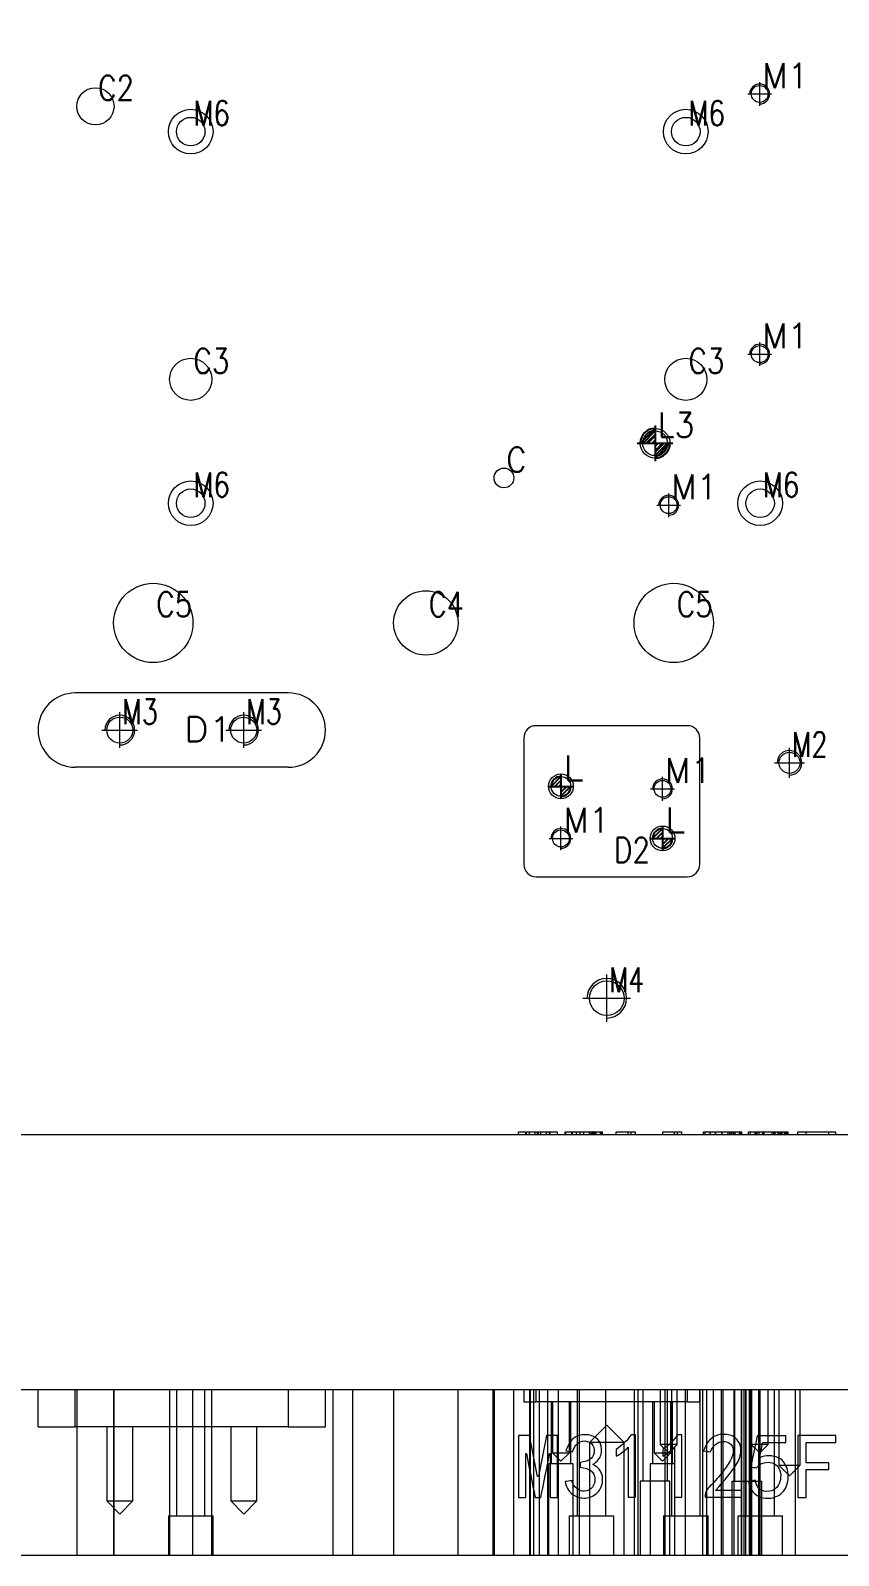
# Model space of a CAD drawing. Header units: millimetres. Extents: x 10479 to 12900, y 31305 to 32703.
# Drawn here: x 11265 to 11591, y 31336 to 31952 of the extents above; entities that cross this region are included whole.
import ezdxf

# ---------------------------------------------------------------- set-up
doc = ezdxf.new("R2010")
doc.units = ezdxf.units.MM
doc.linetypes.add('CENTER', pattern=[0])
doc.linetypes.add('DASHED', pattern=[0])
for name, color, linetype in [('dim', 4, 'Continuous'), ('LP', 7, 'Continuous'), ('LP_O', 40, 'Continuous')]:
    doc.layers.add(name, color=color, linetype=linetype)
doc.styles.add('_PUG_ERP', font='txt')
doc.styles.add('chinesef_fs', font='txt.shx', dxfattribs={"bigfont": 'gbcbig.shx'})
doc.dimstyles.new('_PUG_ERP', dxfattribs={"dimtxt": 8, "dimasz": 1.5, "dimexe": 0.5, "dimexo": 0.5, "dimgap": 0.5, "dimtad": 1, "dimtxsty": '_PUG_ERP', "dimblk": 'CLOSEDBLANK', "dimcen": 0, "dimclrd": 4, "dimclre": 4, "dimclrt": 3, "dimazin": 3, "dimtfac": 1, "dimtmove": 0, "dimatfit": 3, "dimldrblk": 'CLOSEDBLANK', "dimlwd": 9, "dimlwe": 9})

# ---------------------------------------------------------------- blocks, each defined once
blk = doc.blocks.new('*D735')
at = {"layer": 'Defpoints', "color": 0}
for p in [(11926.17, 32556), (11941.17, 32556), (10526.17, 31506)]:
    blk.add_point(p, dxfattribs=at)
at = {"layer": 'dim', "color": 4, "lineweight": 9}
blk.add_line((11926.67, 32556), (11968.72, 32556), dxfattribs=at)
at = {"layer": 'dim', "color": 3, "lineweight": 13, "insert": (11955.19, 32560.5), "char_height": 8, "attachment_point": 5, "style": '_PUG_ERP'}
blk.add_mtext('1050', dxfattribs=at)
blk = doc.blocks.new('_ClosedBlank')
blk = doc.blocks.new('*D738')
at = {"layer": 'Defpoints', "color": 0}
for p in [(11926.17, 32571), (11926.17, 32556), (10526.17, 31506)]:
    blk.add_point(p, dxfattribs=at)
at = {"layer": 'dim', "color": 4, "lineweight": 9}
blk.add_line((11926.17, 32556.5), (11926.17, 32598.55), dxfattribs=at)
at = {"layer": 'dim', "color": 3, "lineweight": 13, "insert": (11921.67, 32585.02), "char_height": 8, "attachment_point": 5, "rotation": 90, "style": '_PUG_ERP'}
blk.add_mtext('1400', dxfattribs=at)
blk = doc.blocks.new('*D739')
at = {"layer": 'Defpoints', "color": 0}
for p in [(11926.17, 31403.05), (11972.12, 31403.05), (10526.17, 31336.05)]:
    blk.add_point(p, dxfattribs=at)
at = {"layer": 'dim', "color": 4, "lineweight": 9}
blk.add_line((11926.67, 31403.05), (11985.19, 31403.05), dxfattribs=at)
at = {"layer": 'dim', "color": 3, "lineweight": 13, "insert": (11978.91, 31407.55), "char_height": 8, "attachment_point": 5, "style": '_PUG_ERP'}
blk.add_mtext('67', dxfattribs=at)
blk = doc.blocks.new('*D742')
at = {"layer": 'Defpoints', "color": 0}
for p in [(11926.17, 31408.05), (11926.17, 31403.05), (10526.17, 31336.05)]:
    blk.add_point(p, dxfattribs=at)
at = {"layer": 'dim', "color": 4, "lineweight": 9}
blk.add_line((11926.17, 31403.55), (11926.17, 31435.59), dxfattribs=at)
at = {"layer": 'dim', "color": 3, "lineweight": 13, "insert": (11921.67, 31422.07), "char_height": 8, "attachment_point": 5, "rotation": 90, "style": '_PUG_ERP'}
blk.add_mtext('1400', dxfattribs=at)
blk = doc.blocks.new('pg_hx_L0')
at = {"color": 230}
for p, q in [((0, 0.6), (0, -0.6)), ((-0.6, 0), (0.6, 0)), ((-0.5, -0.003), (0, 0.497)), ((-0.3, 0), (0, 0.3)), ((-0.1, 0), (0, 0.1)), ((0.5, 0.003), (0, -0.497)), ((0.1, 0), (0, -0.1)), ((0.3, 0), (0, -0.3))]:
    blk.add_line(p, q, dxfattribs=at)
for start, end in [(90, 180), (270, 0)]:
    blk.add_arc((0, 0), 0.5, start, end, dxfattribs=at)
blk = doc.blocks.new('pg_hx_LLL0')
blk.add_blockref('pg_hx_L0', (0, 0))
blk = doc.blocks.new('*D744')
at = {"layer": 'Defpoints', "color": 0}
for p in [(11746.17, 31566), (10526.17, 31506), (11746.17, 31488.44)]:
    blk.add_point(p, dxfattribs=at)
at = {"layer": 'dim', "color": 4, "lineweight": 9}
blk.add_line((11746.17, 31565.5), (11746.17, 31460.89), dxfattribs=at)
at = {"layer": 'dim', "color": 3, "lineweight": 13, "insert": (11741.67, 31474.42), "char_height": 8, "attachment_point": 5, "rotation": 90, "style": '_PUG_ERP'}
blk.add_mtext('1220', dxfattribs=at)

msp = doc.modelspace()

# ---------------------------------------------------------------- linework, layer by layer
at = {"layer": 'LP', "color": 2, "linetype": 'Continuous', "lineweight": 18}
for p, q in [((11369.169, 31684.216), (11283.169, 31684.216)), ((11369.169, 31654.216), (11283.169, 31654.216))]:
    msp.add_line(p, q, dxfattribs=at)
at = {"layer": 'LP', "color": 31, "linetype": 'Continuous', "lineweight": 18}
for p, q in [((11530.17, 31671), (11469.17, 31671)), ((11464.17, 31666), (11464.17, 31615.05)), ((11535.17, 31615.05), (11535.17, 31666)), ((11469.17, 31610.05), (11530.17, 31610.05))]:
    msp.add_line(p, q, dxfattribs=at)
at = {"layer": 'LP', "color": 135, "linetype": 'Continuous', "lineweight": 18}
for p, q in [((10526.169, 31506), (11926.169, 31506)), ((10526.169, 31403.047), (11926.169, 31403.047)), ((11926.169, 31336.047), (10526.169, 31336.047))]:
    msp.add_line(p, q, dxfattribs=at)
at = {"layer": 'LP', "color": 31, "linetype": 'DASHED', "lineweight": 13, "ltscale": 1.505081}
for p, q in [((11462.021, 31506), (11462.021, 31507)), ((11464.948, 31506), (11464.948, 31507)), ((11465.236, 31506), (11465.236, 31507)), ((11466.552, 31506), (11466.552, 31507)), ((11468.745, 31506), (11468.745, 31507)), ((11469.774, 31506), (11469.774, 31507)), ((11470.062, 31506), (11470.062, 31507)), ((11471.09, 31506), (11471.09, 31507)), ((11473.283, 31506), (11473.283, 31507)), ((11474.6, 31506), (11474.6, 31507)), ((11474.888, 31506), (11474.888, 31507)), ((11477.815, 31506), (11477.815, 31507)), ((11480.886, 31506), (11480.886, 31507)), ((11481.18, 31506), (11481.18, 31507)), ((11483.518, 31506), (11483.518, 31507)), ((11483.593, 31506), (11483.593, 31507)), ((11483.813, 31506), (11483.813, 31507)), ((11485.424, 31506), (11485.424, 31507)), ((11486.884, 31506), (11486.884, 31507)), ((11488.344, 31506), (11488.344, 31507)), ((11490.688, 31506), (11490.688, 31507)), ((11491.346, 31506), (11491.346, 31507)), ((11491.845, 31507), (11491.854, 31507)), ((11491.854, 31506), (11491.854, 31507)), ((11492.004, 31506), (11492.004, 31507)), ((11492.601, 31506), (11492.601, 31507)), ((11492.882, 31506), (11492.882, 31507)), ((11492.898, 31506), (11492.898, 31507)), ((11493.32, 31506), (11493.32, 31507)), ((11495.144, 31506), (11495.144, 31507)), ((11495.609, 31506), (11495.609, 31507)), ((11495.877, 31506), (11495.877, 31507)), ((11495.967, 31506), (11495.967, 31507)), ((11501.512, 31506), (11501.512, 31507)), ((11506.338, 31506), (11506.338, 31507)), ((11507.503, 31506), (11507.503, 31507)), ((11509.258, 31506), (11509.258, 31507)), ((11520.233, 31506), (11520.233, 31507)), ((11525.059, 31506), (11525.059, 31507)), ((11526.224, 31506), (11526.224, 31507)), ((11527.979, 31506), (11527.979, 31507)), ((11536.76, 31506), (11536.76, 31507)), ((11537.343, 31506), (11537.343, 31507)), ((11539.537, 31506), (11539.537, 31507)), ((11541.586, 31506), (11541.586, 31507)), ((11541.655, 31506), (11541.655, 31507)), ((11544.068, 31506), (11544.068, 31507)), ((11544.218, 31506), (11544.218, 31507)), ((11546.7, 31506), (11546.7, 31507)), ((11547.289, 31506), (11547.289, 31507)), ((11548.016, 31506), (11548.016, 31507)), ((11548.674, 31506), (11548.674, 31507)), ((11548.72, 31506), (11548.72, 31507)), ((11549.113, 31506), (11549.113, 31507)), ((11549.483, 31506), (11549.483, 31507)), ((11551.163, 31506), (11551.163, 31507)), ((11551.745, 31506), (11551.745, 31507)), ((11551.794, 31506), (11551.794, 31507)), ((11552.115, 31506), (11552.115, 31507)), ((11554.892, 31506), (11554.892, 31507)), ((11555.625, 31506), (11555.625, 31507)), ((11557.524, 31506), (11557.524, 31507)), ((11557.599, 31506), (11557.599, 31507)), ((11558.119, 31507), (11558.113, 31507)), ((11558.113, 31506), (11558.113, 31507)), ((11558.401, 31506), (11558.401, 31507)), ((11559.135, 31506), (11559.135, 31507)), ((11560.595, 31506), (11560.595, 31507)), ((11561.034, 31506), (11561.034, 31507)), ((11561.109, 31506), (11561.109, 31507)), ((11564.399, 31506), (11564.399, 31507)), ((11565.058, 31506), (11565.058, 31507)), ((11565.64, 31506), (11565.64, 31507)), ((11566.812, 31506), (11566.812, 31507)), ((11566.888, 31506), (11566.888, 31507)), ((11567.251, 31506), (11567.251, 31507)), ((11567.841, 31506), (11567.841, 31507)), ((11568.492, 31506), (11568.492, 31507)), ((11569.445, 31506), (11569.445, 31507)), ((11569.959, 31506), (11569.959, 31507)), ((11570.247, 31506), (11570.247, 31507)), ((11570.617, 31506), (11570.617, 31507)), ((11570.917, 31506), (11570.917, 31507)), ((11574.785, 31506), (11574.785, 31507)), ((11578.15, 31506), (11578.15, 31507)), ((11587.213, 31506), (11587.213, 31507)), ((11590.14, 31506), (11590.14, 31507)), ((11283.839, 31403.047), (11283.839, 31336.047)), ((11298.669, 31403.047), (11298.669, 31336.047)), ((11298.839, 31336.047), (11298.839, 31403.047)), ((11321.285, 31403.047), (11321.285, 31336.047)), ((11324.032, 31403.047), (11324.032, 31352.047)), ((11330.669, 31336.047), (11330.669, 31403.047)), ((11335.539, 31352.047), (11335.539, 31403.047)), ((11338.285, 31336.047), (11338.285, 31403.047)), ((11387.167, 31403.047), (11387.167, 31336.047)), ((11395.167, 31336.047), (11395.167, 31403.047)), ((11411.669, 31403.047), (11411.669, 31336.047)), ((11437.669, 31336.047), (11437.669, 31403.047)), ((11451.668, 31403.047), (11451.668, 31336.047)), ((11452.167, 31403.047), (11452.167, 31336.047)), ((11460.167, 31336.047), (11460.167, 31403.047)), ((11464.17, 31403.047), (11464.17, 31398.047)), ((11464.17, 31403.047), (11464.17, 31398.047)), ((11466.668, 31336.047), (11466.668, 31403.047)), ((11466.723, 31403.047), (11466.723, 31336.047)), ((11485.777, 31403.047), (11485.777, 31352.047)), ((11497.284, 31352.047), (11497.284, 31403.047)), ((11508.669, 31403.047), (11508.669, 31336.047)), ((11521.054, 31403.047), (11521.054, 31336.047)), ((11523.801, 31403.047), (11523.801, 31352.047)), ((11535.17, 31398.047), (11535.17, 31403.047)), ((11535.17, 31398.047), (11535.17, 31403.047)), ((11535.308, 31352.047), (11535.308, 31403.047)), ((11538.054, 31336.047), (11538.054, 31403.047)), ((11540.669, 31336.047), (11540.669, 31403.047)), ((11549.169, 31403.047), (11549.169, 31366.047)), ((11553.801, 31403.047), (11553.801, 31352.047)), ((11555.149, 31403.047), (11555.149, 31336.047)), ((11555.463, 31403.047), (11555.463, 31336.047)), ((11555.777, 31403.047), (11555.777, 31336.047)), ((11558.869, 31403.047), (11558.869, 31336.047)), ((11559.169, 31366.047), (11559.169, 31403.047)), ((11559.199, 31403.047), (11559.199, 31336.047)), ((11559.391, 31403.047), (11559.391, 31336.047)), ((11559.392, 31336.047), (11559.392, 31403.047)), ((11565.308, 31352.047), (11565.308, 31403.047)), ((11573.869, 31336.047), (11573.869, 31403.047)), ((11474.17, 31373.047), (11474.17, 31336.047)), ((11474.17, 31373.047), (11474.17, 31336.047)), ((11474.17, 31373.047), (11474.17, 31373.047)), ((11484.17, 31373.047), (11474.17, 31373.047)), ((11484.17, 31336.047), (11484.17, 31373.047)), ((11484.17, 31336.047), (11484.17, 31373.047)), ((11515.17, 31373.047), (11515.17, 31336.047)), ((11515.17, 31373.047), (11515.17, 31336.047)), ((11515.17, 31373.047), (11515.17, 31373.047)), ((11525.17, 31373.047), (11515.17, 31373.047)), ((11525.17, 31336.047), (11525.17, 31373.047)), ((11525.17, 31336.047), (11525.17, 31373.047)), ((11548.169, 31366.047), (11548.169, 31336.047)), ((11548.169, 31366.047), (11560.169, 31366.047)), ((11560.169, 31336.047), (11560.169, 31366.047)), ((11320.785, 31352.047), (11320.785, 31336.047)), ((11320.785, 31352.047), (11338.785, 31352.047)), ((11338.785, 31336.047), (11338.785, 31352.047)), ((11482.531, 31352.047), (11482.531, 31336.047)), ((11482.531, 31352.047), (11500.531, 31352.047)), ((11500.531, 31336.047), (11500.531, 31352.047)), ((11520.554, 31352.047), (11520.554, 31336.047)), ((11520.554, 31352.047), (11538.554, 31352.047)), ((11538.554, 31336.047), (11538.554, 31352.047)), ((11550.554, 31352.047), (11550.554, 31336.047)), ((11550.554, 31352.047), (11568.554, 31352.047)), ((11568.554, 31336.047), (11568.554, 31352.047))]:
    msp.add_line(p, q, dxfattribs=at)
at = {"layer": 'LP', "color": 155, "linetype": 'DASHED', "lineweight": 13, "ltscale": 1.505081}
for p, q in [((11539.393, 31506), (11539.393, 31507)), ((11283.169, 31388.047), (11283.169, 31403.047)), ((11369.169, 31403.047), (11369.169, 31388.047)), ((11469.17, 31398.047), (11469.17, 31403.047)), ((11469.17, 31398.047), (11469.17, 31403.047)), ((11470.443, 31403.047), (11470.443, 31336.047)), ((11473.756, 31403.047), (11473.756, 31336.047)), ((11486.468, 31403.047), (11486.468, 31336.047)), ((11510.167, 31403.047), (11510.167, 31336.047)), ((11510.168, 31403.047), (11510.168, 31336.047)), ((11529.278, 31403.047), (11529.278, 31336.047)), ((11530.17, 31403.047), (11530.17, 31398.047)), ((11530.17, 31403.047), (11530.17, 31398.047)), ((11536.355, 31403.047), (11536.355, 31336.047)), ((11544.504, 31403.047), (11544.504, 31336.047)), ((11548.919, 31403.047), (11548.919, 31336.047)), ((11551.946, 31403.047), (11551.946, 31336.047)), ((11551.988, 31403.047), (11551.988, 31336.047)), ((11552.906, 31403.047), (11552.906, 31336.047)), ((11552.95, 31403.047), (11552.95, 31336.047)), ((11555.899, 31403.047), (11555.899, 31336.047)), ((11556.091, 31403.047), (11556.091, 31336.047))]:
    msp.add_line(p, q, dxfattribs=at)
at = {"layer": 'LP', "color": 2, "linetype": 'DASHED', "lineweight": 13, "ltscale": 1.505081}
for p, q in [((11268.169, 31388.047), (11268.169, 31403.047)), ((11384.169, 31388.047), (11384.169, 31403.047)), ((11464.17, 31398.047), (11464.17, 31398.047)), ((11464.17, 31398.047), (11469.17, 31398.047)), ((11530.17, 31398.047), (11469.17, 31398.047)), ((11530.17, 31398.047), (11535.17, 31398.047)), ((11268.169, 31388.047), (11283.169, 31388.047)), ((11369.169, 31388.047), (11283.169, 31388.047)), ((11369.169, 31388.047), (11384.169, 31388.047))]:
    msp.add_line(p, q, dxfattribs=at)
at = {"layer": 'LP', "color": 5, "linetype": 'DASHED', "lineweight": 13, "ltscale": 1.505081}
for p, q in [((11519.242, 31403.047), (11519.242, 31380.867)), ((11526.048, 31380.867), (11526.048, 31403.047)), ((11555.966, 31403.047), (11555.966, 31380.867)), ((11562.772, 31380.867), (11562.772, 31403.047)), ((11567.136, 31403.047), (11567.136, 31372.467)), ((11575.642, 31372.467), (11575.642, 31403.047)), ((11475.767, 31398.047), (11475.767, 31377.467)), ((11475.767, 31398.047), (11475.767, 31377.467)), ((11482.573, 31377.467), (11482.573, 31398.047)), ((11482.573, 31377.467), (11482.573, 31398.047)), ((11516.767, 31398.047), (11516.767, 31377.467)), ((11516.767, 31398.047), (11516.767, 31377.467)), ((11523.573, 31377.467), (11523.573, 31398.047)), ((11523.573, 31377.467), (11523.573, 31398.047)), ((11295.916, 31388.047), (11295.916, 31358.047)), ((11306.422, 31358.047), (11306.422, 31388.047)), ((11345.916, 31388.047), (11345.916, 31358.047)), ((11356.422, 31358.047), (11356.422, 31388.047)), ((11497.669, 31388.63), (11490.666, 31381.627)), ((11504.672, 31381.627), (11497.669, 31388.63)), ((11490.666, 31381.627), (11490.666, 31336.047)), ((11504.672, 31381.627), (11490.666, 31381.627)), ((11504.672, 31336.047), (11504.672, 31381.627)), ((11475.767, 31377.467), (11479.17, 31374.064)), ((11475.767, 31377.467), (11479.17, 31374.064)), ((11475.767, 31377.467), (11475.767, 31377.467)), ((11475.767, 31377.467), (11482.573, 31377.467)), ((11479.17, 31374.064), (11482.573, 31377.467)), ((11479.17, 31374.064), (11482.573, 31377.467)), ((11516.767, 31377.467), (11520.17, 31374.064)), ((11516.767, 31377.467), (11520.17, 31374.064)), ((11516.767, 31377.467), (11516.767, 31377.467)), ((11516.767, 31377.467), (11523.573, 31377.467)), ((11519.242, 31380.867), (11522.645, 31377.464)), ((11526.048, 31380.867), (11519.242, 31380.867)), ((11520.17, 31374.064), (11523.573, 31377.467)), ((11520.17, 31374.064), (11523.573, 31377.467)), ((11522.645, 31377.464), (11526.048, 31380.867)), ((11555.966, 31380.867), (11559.369, 31377.464)), ((11562.772, 31380.867), (11555.966, 31380.867)), ((11559.369, 31377.464), (11562.772, 31380.867)), ((11567.136, 31372.467), (11571.389, 31368.214)), ((11567.136, 31372.467), (11575.642, 31372.467)), ((11571.389, 31368.214), (11575.642, 31372.467)), ((11295.916, 31358.047), (11301.169, 31352.794)), ((11295.916, 31358.047), (11306.422, 31358.047)), ((11301.169, 31352.794), (11306.422, 31358.047)), ((11345.916, 31358.047), (11351.169, 31352.794)), ((11345.916, 31358.047), (11356.422, 31358.047)), ((11351.169, 31352.794), (11356.422, 31358.047))]:
    msp.add_line(p, q, dxfattribs=at)
at = {"layer": 'LP', "color": 135, "linetype": 'DASHED', "lineweight": 13, "ltscale": 1.505081}
for p, q in [((11511.169, 31366.047), (11511.169, 31336.047)), ((11523.169, 31366.047), (11511.169, 31366.047)), ((11523.169, 31336.047), (11523.169, 31366.047))]:
    msp.add_line(p, q, dxfattribs=at)
at = {"layer": 'LP', "color": 42, "linetype": 'Continuous', "lineweight": 18}
for centre, radius in [((11559.369, 31925.995), 3.403), ((11291.339, 31921), 7.5), ((11329.785, 31910.8), 5.753), ((11529.554, 31910.8), 5.753), ((11329.785, 31810.8), 8.5), ((11529.554, 31810.8), 8.5), ((11559.369, 31820.995), 3.403), ((11456.167, 31771), 4), ((11329.785, 31760.8), 5.753), ((11522.645, 31759.989), 3.403), ((11559.554, 31760.8), 5.753), ((11314.669, 31712.485), 16), ((11524.669, 31712.485), 16), ((11424.669, 31712.485), 13), ((11301.169, 31669.216), 5.253), ((11351.169, 31669.216), 5.253), ((11571.389, 31656), 4.253), ((11520.17, 31645.5), 3.403), ((11479.17, 31625.5), 3.403)]:
    msp.add_circle(centre, radius, dxfattribs=at)
at = {"layer": 'LP', "color": 30, "linetype": 'DASHED', "lineweight": 13, "ltscale": 1.505081}
for centre, radius in [((11329.785, 31910.8), 9), ((11529.554, 31910.8), 9), ((11329.785, 31760.8), 9), ((11559.554, 31760.8), 9), ((11479.17, 31646.5), 5), ((11520.17, 31625.5), 5), ((11497.669, 31561), 7.003)]:
    msp.add_circle(centre, radius, dxfattribs=at)
at = {"layer": 'LP', "color": 42, "linetype": 'Continuous', "lineweight": 13}
for centre, radius in [((11559.369, 31925.995), 4), ((11559.369, 31820.995), 4), ((11522.645, 31759.989), 4), ((11301.169, 31669.216), 6), ((11351.169, 31669.216), 6), ((11571.389, 31656), 5), ((11520.17, 31645.5), 4), ((11479.17, 31625.5), 4)]:
    msp.add_arc(centre, radius, 270, 180, dxfattribs=at)
at = {"layer": 'LP', "color": 2, "linetype": 'Continuous', "lineweight": 18}
for centre, start, end in [((11283.169, 31669.216), 90, 180), ((11369.169, 31669.216), 0, 90), ((11283.169, 31669.216), 180, 270), ((11369.169, 31669.216), 270, 0)]:
    msp.add_arc(centre, 15, start, end, dxfattribs=at)
at = {"layer": 'LP', "color": 31, "linetype": 'Continuous', "lineweight": 18}
for centre, start, end in [((11469.17, 31666), 90, 180), ((11530.17, 31666), 0, 90), ((11469.17, 31615.05), 180, 270), ((11530.17, 31615.05), 270, 0)]:
    msp.add_arc(centre, 5, start, end, dxfattribs=at)
at = {"layer": 'LP', "color": 30, "linetype": 'DASHED', "lineweight": 13, "ltscale": 1.505081}
msp.add_arc((11497.669, 31561), 8, 270, 180, dxfattribs=at)
at = {"layer": 'LP', "color": 31, "linetype": 'DASHED', "lineweight": 13, "ltscale": 1.505081}
for points in [[(11462.021, 31507), (11463.531, 31507), (11465.042, 31507), (11466.552, 31507)], [(11466.552, 31507), (11467.626, 31507), (11468.7, 31507), (11469.774, 31507)], [(11469.774, 31507), (11469.87, 31507), (11469.966, 31507), (11470.062, 31507)], [(11470.062, 31507), (11471.136, 31507), (11472.21, 31507), (11473.283, 31507)], [(11473.283, 31507), (11474.794, 31507), (11476.304, 31507), (11477.815, 31507)], [(11480.886, 31507), (11480.984, 31507), (11481.082, 31507), (11481.18, 31507)], [(11481.18, 31507), (11481.763, 31507), (11482.572, 31507), (11483.593, 31507)], [(11483.231, 31507), (11483.266, 31507), (11483.302, 31507), (11483.337, 31507)], [(11485.424, 31507), (11485.428, 31507), (11485.433, 31507), (11485.437, 31507)], [(11489.67, 31507), (11489.678, 31507), (11489.685, 31507), (11489.693, 31507)], [(11492.197, 31507), (11492.155, 31507), (11492.112, 31507), (11492.069, 31507)], [(11492.522, 31507), (11492.504, 31507), (11492.485, 31507), (11492.466, 31507)], [(11495.61, 31507), (11495.849, 31507), (11495.967, 31507), (11495.967, 31507)], [(11501.512, 31507), (11503.946, 31507), (11505.947, 31507), (11507.503, 31507)], [(11507.503, 31507), (11508.088, 31507), (11508.673, 31507), (11509.258, 31507)], [(11520.233, 31507), (11522.667, 31507), (11524.668, 31507), (11526.224, 31507)], [(11526.224, 31507), (11526.809, 31507), (11527.394, 31507), (11527.979, 31507)], [(11541.485, 31507), (11541.503, 31507), (11541.52, 31507), (11541.537, 31507)], [(11543.112, 31507), (11543.105, 31507), (11543.098, 31507), (11543.091, 31507)], [(11544.068, 31507), (11545.048, 31507), (11545.925, 31507), (11546.7, 31507)], [(11544.56, 31507), (11544.522, 31507), (11544.485, 31507), (11544.448, 31507)], [(11546.7, 31507), (11547.481, 31507), (11548.283, 31507), (11549.113, 31507)], [(11549.113, 31507), (11549.942, 31507), (11550.628, 31507), (11551.163, 31507)], [(11551.163, 31507), (11551.581, 31507), (11551.794, 31507), (11551.794, 31507)], [(11551.794, 31507), (11551.901, 31507), (11552.008, 31507), (11552.115, 31507)], [(11554.892, 31507), (11555.136, 31507), (11555.381, 31507), (11555.625, 31507)], [(11555.625, 31507), (11555.817, 31507), (11556.749, 31507), (11558.401, 31507)], [(11558.349, 31507), (11558.331, 31507), (11558.314, 31507), (11558.296, 31507)], [(11558.401, 31507), (11562.254, 31507), (11566.106, 31507), (11569.959, 31507)], [(11569.959, 31507), (11570.238, 31507), (11570.458, 31507), (11570.617, 31507)], [(11570.329, 31507), (11570.312, 31507), (11570.293, 31507), (11570.275, 31507)], [(11570.617, 31507), (11570.817, 31507), (11570.917, 31507), (11570.917, 31507)], [(11574.785, 31507), (11579.903, 31507), (11585.021, 31507), (11590.14, 31507)]]:
    msp.add_open_spline(points, degree=3, dxfattribs=at)
for points, knots in [([(11483.593, 31507), (11484.615, 31507), (11486.006, 31507), (11489.516, 31507), (11491.051, 31507), (11493.684, 31507), (11494.609, 31507), (11495.454, 31507), (11495.609, 31507), (11495.609, 31507)], [0, 0, 0, 0, 0.2793681, 0.2793681, 0.5587362, 0.5587362, 0.8381043, 0.8381043, 1, 1, 1, 1]), ([(11536.76, 31507), (11537.535, 31507), (11538.536, 31507), (11540.976, 31507), (11542.416, 31507), (11544.068, 31507)], [0, 0, 0, 0, 0.5, 0.5, 1, 1, 1, 1])]:
    msp.add_open_spline(points, degree=3, knots=knots, dxfattribs=at)
at = {"layer": 'LP', "color": 31, "linetype": 'Continuous', "lineweight": 18}
for points in [[(11462.021, 31384.442), (11462.021, 31376.109), (11462.021, 31367.775), (11462.021, 31359.442)], [(11466.552, 31384.442), (11465.042, 31384.442), (11463.531, 31384.442), (11462.021, 31384.442)], [(11469.774, 31367.922), (11468.7, 31373.429), (11467.626, 31378.935), (11466.552, 31384.442)], [(11473.283, 31384.442), (11472.21, 31378.935), (11471.136, 31373.429), (11470.062, 31367.922)], [(11477.815, 31384.442), (11476.304, 31384.442), (11474.794, 31384.442), (11473.283, 31384.442)], [(11477.815, 31359.442), (11477.815, 31367.775), (11477.815, 31376.109), (11477.815, 31384.442)], [(11483.593, 31382.687), (11482.572, 31381.522), (11481.763, 31380.055), (11481.18, 31378.3)], [(11507.503, 31384.737), (11505.947, 31382.495), (11503.946, 31380.542), (11501.512, 31378.89)], [(11509.258, 31384.737), (11508.673, 31384.737), (11508.088, 31384.737), (11507.503, 31384.737)], [(11509.258, 31359.586), (11509.258, 31367.97), (11509.258, 31376.353), (11509.258, 31384.737)], [(11526.224, 31384.737), (11524.668, 31382.495), (11522.667, 31380.542), (11520.233, 31378.89)], [(11527.979, 31384.737), (11527.394, 31384.737), (11526.809, 31384.737), (11526.224, 31384.737)], [(11527.979, 31359.586), (11527.979, 31367.97), (11527.979, 31376.353), (11527.979, 31384.737)], [(11546.7, 31384.812), (11545.925, 31384.956), (11545.048, 31384.984), (11544.068, 31384.881)], [(11549.113, 31383.784), (11548.283, 31384.326), (11547.481, 31384.661), (11546.7, 31384.812)], [(11551.163, 31381.371), (11550.628, 31382.447), (11549.942, 31383.249), (11549.113, 31383.784)], [(11558.401, 31384.298), (11556.749, 31376.497), (11555.817, 31372.309), (11555.625, 31371.719)], [(11569.959, 31384.298), (11566.106, 31384.298), (11562.254, 31384.298), (11558.401, 31384.298)], [(11559.135, 31375.38), (11559.622, 31376.936), (11560.108, 31379.034), (11560.595, 31381.666)], [(11560.595, 31381.666), (11563.716, 31381.666), (11566.838, 31381.666), (11569.959, 31381.666)], [(11569.959, 31381.666), (11569.959, 31382.543), (11569.959, 31383.421), (11569.959, 31384.298)], [(11574.785, 31384.442), (11574.785, 31376.109), (11574.785, 31367.775), (11574.785, 31359.442)], [(11590.14, 31384.442), (11585.021, 31384.442), (11579.903, 31384.442), (11574.785, 31384.442)], [(11578.15, 31381.666), (11582.147, 31381.666), (11586.143, 31381.666), (11590.14, 31381.666)], [(11578.15, 31373.474), (11578.15, 31376.205), (11578.15, 31378.935), (11578.15, 31381.666)], [(11590.14, 31381.666), (11590.14, 31382.591), (11590.14, 31383.517), (11590.14, 31384.442)], [(11464.948, 31377.279), (11465.044, 31377.279), (11465.14, 31377.279), (11465.236, 31377.279)], [(11464.948, 31359.442), (11464.948, 31365.388), (11464.948, 31371.333), (11464.948, 31377.279)], [(11465.236, 31377.279), (11466.406, 31371.333), (11467.576, 31365.388), (11468.745, 31359.442)], [(11471.09, 31359.442), (11472.26, 31365.388), (11473.43, 31371.333), (11474.6, 31377.279)], [(11474.6, 31377.279), (11474.696, 31377.279), (11474.792, 31377.279), (11474.888, 31377.279)], [(11474.888, 31377.279), (11474.888, 31371.333), (11474.888, 31365.388), (11474.888, 31359.442)], [(11481.18, 31378.3), (11482.058, 31378.154), (11482.935, 31378.008), (11483.813, 31377.861)], [(11501.512, 31376.107), (11503.459, 31377.279), (11505.07, 31378.499), (11506.338, 31379.767)], [(11501.512, 31378.89), (11501.512, 31377.962), (11501.512, 31377.034), (11501.512, 31376.107)], [(11506.338, 31379.767), (11506.338, 31373.04), (11506.338, 31366.313), (11506.338, 31359.586)], [(11520.233, 31376.107), (11522.18, 31377.279), (11523.791, 31378.499), (11525.059, 31379.767)], [(11520.233, 31378.89), (11520.233, 31377.962), (11520.233, 31377.034), (11520.233, 31376.107)], [(11525.059, 31379.767), (11525.059, 31373.04), (11525.059, 31366.313), (11525.059, 31359.586)], [(11536.76, 31378.3), (11537.686, 31378.154), (11538.611, 31378.008), (11539.537, 31377.861)], [(11539.537, 31377.861), (11540.023, 31379.226), (11540.729, 31380.254), (11541.655, 31380.932)], [(11548.016, 31375.38), (11547.433, 31374.016), (11546.165, 31372.09), (11544.218, 31369.601)], [(11547.289, 31381.303), (11548.064, 31380.665), (11548.53, 31379.863), (11548.674, 31378.89)], [(11548.674, 31378.89), (11548.825, 31377.909), (11548.606, 31376.744), (11548.016, 31375.38)], [(11549.483, 31372.09), (11550.847, 31374.187), (11551.601, 31375.99), (11551.745, 31377.498)], [(11551.745, 31377.498), (11551.896, 31379.006), (11551.697, 31380.302), (11551.163, 31381.371)], [(11569.445, 31373.255), (11568.91, 31374.187), (11568.053, 31374.914), (11566.888, 31375.448)], [(11491.346, 31375.229), (11490.414, 31374.352), (11488.933, 31373.817), (11486.884, 31373.625)], [(11486.884, 31373.625), (11486.884, 31372.99), (11486.884, 31372.355), (11486.884, 31371.719)], [(11486.884, 31371.719), (11488.933, 31371.431), (11490.414, 31370.917), (11491.346, 31370.184)], [(11491.346, 31370.184), (11492.272, 31369.457), (11492.779, 31368.429), (11492.882, 31367.113)], [(11495.144, 31370.115), (11494.417, 31371.281), (11493.368, 31372.158), (11492.004, 31372.748)], [(11495.877, 31365.509), (11496.117, 31367.408), (11495.877, 31368.943), (11495.144, 31370.115)], [(11544.218, 31369.601), (11542.265, 31367.113), (11540.661, 31365.289), (11539.393, 31364.117)], [(11541.586, 31362.218), (11545.48, 31366.702), (11548.112, 31369.992), (11549.483, 31372.09)], [(11555.625, 31371.719), (11556.455, 31371.623), (11557.284, 31371.527), (11558.113, 31371.431)], [(11558.113, 31371.431), (11558.888, 31372.501), (11559.889, 31373.186), (11561.109, 31373.474)], [(11561.109, 31373.474), (11562.329, 31373.769), (11563.426, 31373.769), (11564.399, 31373.474)], [(11564.399, 31373.474), (11565.373, 31373.186), (11566.175, 31372.597), (11566.812, 31371.719)], [(11570.617, 31370.479), (11570.37, 31371.404), (11569.979, 31372.329), (11569.445, 31373.255)], [(11587.213, 31373.474), (11584.192, 31373.474), (11581.171, 31373.474), (11578.15, 31373.474)], [(11578.15, 31370.698), (11581.171, 31370.698), (11584.192, 31370.698), (11587.213, 31370.698)], [(11578.15, 31359.442), (11578.15, 31363.194), (11578.15, 31366.946), (11578.15, 31370.698)], [(11587.213, 31370.698), (11587.213, 31371.623), (11587.213, 31372.549), (11587.213, 31373.474)], [(11470.062, 31367.922), (11469.966, 31367.922), (11469.87, 31367.922), (11469.774, 31367.922)], [(11483.518, 31366.311), (11482.64, 31366.165), (11481.763, 31366.018), (11480.886, 31365.872)], [(11480.886, 31365.872), (11481.276, 31363.726), (11482.154, 31362.095), (11483.518, 31360.978)], [(11485.424, 31363.171), (11484.546, 31363.994), (11483.909, 31365.043), (11483.518, 31366.311)], [(11492.882, 31367.113), (11492.978, 31365.797), (11492.635, 31364.631), (11491.854, 31363.61)], [(11493.32, 31360.902), (11494.781, 31362.074), (11495.631, 31363.603), (11495.877, 31365.509)], [(11539.393, 31364.117), (11538.124, 31362.945), (11537.439, 31361.636), (11537.343, 31360.169)], [(11557.524, 31366.462), (11556.646, 31366.217), (11555.769, 31365.973), (11554.892, 31365.728)], [(11554.892, 31365.728), (11555.378, 31363.391), (11556.283, 31361.732), (11557.599, 31360.758)], [(11561.034, 31362.074), (11559.382, 31362.362), (11558.209, 31363.829), (11557.524, 31366.462)], [(11567.251, 31365.07), (11566.812, 31364.042), (11566.079, 31363.219), (11565.058, 31362.582)], [(11568.492, 31361.416), (11569.273, 31362.143), (11569.856, 31363.068), (11570.247, 31364.193)], [(11462.021, 31359.442), (11462.996, 31359.442), (11463.972, 31359.442), (11464.948, 31359.442)], [(11468.745, 31359.442), (11469.527, 31359.442), (11470.308, 31359.442), (11471.09, 31359.442)], [(11474.888, 31359.442), (11475.863, 31359.442), (11476.839, 31359.442), (11477.815, 31359.442)], [(11483.518, 31360.978), (11484.882, 31359.853), (11486.493, 31359.271), (11488.344, 31359.223)], [(11488.344, 31359.223), (11490.201, 31359.168), (11491.854, 31359.73), (11493.32, 31360.902)], [(11506.338, 31359.586), (11507.311, 31359.586), (11508.285, 31359.586), (11509.258, 31359.586)], [(11525.059, 31359.586), (11526.032, 31359.586), (11527.006, 31359.586), (11527.979, 31359.586)], [(11537.343, 31360.169), (11537.343, 31359.975), (11537.343, 31359.78), (11537.343, 31359.586)], [(11537.343, 31359.586), (11542.267, 31359.586), (11547.191, 31359.586), (11552.115, 31359.586)], [(11552.115, 31362.218), (11548.606, 31362.218), (11545.096, 31362.218), (11541.586, 31362.218)], [(11552.115, 31359.586), (11552.115, 31360.464), (11552.115, 31361.341), (11552.115, 31362.218)], [(11565.058, 31362.582), (11564.036, 31361.951), (11562.693, 31361.78), (11561.034, 31362.074)], [(11565.64, 31359.661), (11566.764, 31360.1), (11567.71, 31360.683), (11568.492, 31361.416)], [(11574.785, 31359.442), (11575.907, 31359.442), (11577.029, 31359.442), (11578.15, 31359.442)]]:
    msp.add_open_spline(points, degree=3, dxfattribs=at)
for points, knots in [([(11492.004, 31372.748), (11493.855, 31373.913), (11494.973, 31375.277), (11495.754, 31378.403), (11495.679, 31379.836), (11494.609, 31382.468), (11493.684, 31383.448), (11491.051, 31384.709), (11489.516, 31384.929), (11486.006, 31384.545), (11484.615, 31383.859), (11483.593, 31382.687)], [0, 0, 0, 0, 0.2, 0.2, 0.4, 0.4, 0.6, 0.6, 0.8, 0.8, 1, 1, 1, 1]), ([(11483.813, 31377.861), (11484.594, 31380.103), (11485.643, 31381.474), (11488.275, 31382.447), (11489.516, 31382.372), (11490.688, 31381.741)], [0, 0, 0, 0, 0.5, 0.5, 1, 1, 1, 1]), ([(11490.688, 31381.741), (11491.854, 31381.104), (11492.491, 31380.082), (11492.683, 31377.251), (11492.272, 31376.107), (11491.346, 31375.229)], [0, 0, 0, 0, 0.4987949, 0.4987949, 1, 1, 1, 1]), ([(11544.068, 31384.881), (11542.416, 31384.785), (11540.976, 31384.223), (11538.536, 31382.18), (11537.535, 31380.542), (11536.76, 31378.3)], [0, 0, 0, 0, 0.5, 0.5, 1, 1, 1, 1]), ([(11541.655, 31380.932), (11542.58, 31381.618), (11543.56, 31382.009), (11545.603, 31382.201), (11546.508, 31381.933), (11547.289, 31381.303)], [0, 0, 0, 0, 0.5, 0.5, 1, 1, 1, 1]), ([(11566.888, 31375.448), (11565.716, 31375.99), (11564.495, 31376.278), (11561.959, 31376.374), (11560.595, 31376.059), (11559.135, 31375.38)], [0, 0, 0, 0, 0.5, 0.5, 1, 1, 1, 1]), ([(11566.812, 31371.719), (11567.443, 31370.842), (11567.786, 31369.773), (11567.882, 31367.236), (11567.69, 31366.091), (11567.251, 31365.07)], [0, 0, 0, 0, 0.5, 0.5, 1, 1, 1, 1]), ([(11570.247, 31364.193), (11570.637, 31365.31), (11570.857, 31366.407), (11570.952, 31368.552), (11570.857, 31369.553), (11570.617, 31370.479)], [0, 0, 0, 0, 0.5015943, 0.5015943, 1, 1, 1, 1]), ([(11491.854, 31363.61), (11491.079, 31362.582), (11490.03, 31362.047), (11487.398, 31361.951), (11486.301, 31362.342), (11485.424, 31363.171)], [0, 0, 0, 0, 0.5, 0.5, 1, 1, 1, 1]), ([(11557.599, 31360.758), (11558.915, 31359.778), (11560.307, 31359.243), (11563.227, 31359.051), (11564.523, 31359.223), (11565.64, 31359.661)], [0, 0, 0, 0, 0.5, 0.5, 1, 1, 1, 1])]:
    msp.add_open_spline(points, degree=3, knots=knots, dxfattribs=at)
at = {"layer": 'LP_O', "linetype": 'CENTER', "lineweight": 13, "ltscale": 1.505081}
for p, q in [((11559.369, 31921.195), (11559.369, 31930.795)), ((11554.569, 31925.995), (11564.169, 31925.995)), ((11559.369, 31816.195), (11559.369, 31825.795)), ((11554.569, 31820.995), (11564.169, 31820.995)), ((11522.645, 31755.189), (11522.645, 31764.789)), ((11517.845, 31759.989), (11527.445, 31759.989)), ((11301.169, 31662.016), (11301.169, 31676.416)), ((11351.169, 31662.016), (11351.169, 31676.416)), ((11293.969, 31669.216), (11308.369, 31669.216)), ((11343.969, 31669.216), (11358.369, 31669.216)), ((11571.389, 31650), (11571.389, 31662)), ((11565.389, 31656), (11577.389, 31656)), ((11520.17, 31640.7), (11520.17, 31650.3)), ((11515.37, 31645.5), (11524.97, 31645.5)), ((11479.17, 31620.7), (11479.17, 31630.3)), ((11474.37, 31625.5), (11483.97, 31625.5)), ((11497.669, 31551.4), (11497.669, 31570.6)), ((11488.069, 31561), (11507.269, 31561))]:
    msp.add_line(p, q, dxfattribs=at)
at = {"layer": 'LP_O', "linetype": 'DASHED', "lineweight": 13, "ltscale": 1.505081}
for p, q in [((11468.13, 31403.047), (11468.13, 31336.047)), ((11478.13, 31336.047), (11478.13, 31403.047)), ((11512.169, 31403.047), (11512.169, 31366.047)), ((11522.169, 31366.047), (11522.169, 31403.047)), ((11543.807, 31403.047), (11543.807, 31336.047)), ((11553.807, 31336.047), (11553.807, 31403.047)), ((11475.17, 31398.047), (11475.17, 31373.047)), ((11475.17, 31398.047), (11475.17, 31373.047)), ((11483.17, 31373.047), (11483.17, 31398.047)), ((11483.17, 31373.047), (11483.17, 31398.047)), ((11516.17, 31398.047), (11516.17, 31373.047)), ((11516.17, 31398.047), (11516.17, 31373.047)), ((11524.17, 31373.047), (11524.17, 31398.047)), ((11524.17, 31373.047), (11524.17, 31398.047))]:
    msp.add_line(p, q, dxfattribs=at)
msp.add_circle((11517.169, 31785), 6, dxfattribs=at)
at = {"layer": 'LP_O', "linetype": 'Continuous', "lineweight": 18}
for centre, radius in [((11517.169, 31785), 5), ((11479.17, 31646.5), 4), ((11520.17, 31625.5), 4)]:
    msp.add_circle(centre, radius, dxfattribs=at)

# ---------------------------------------------------------------- block references
at = {"layer": 'LP', "lineweight": 13, "ltscale": 1.505081}
for p, xscale, yscale, zscale in [((11517.169, 31785), 12, 12, 12), ((11517.169, 31785), 10, 10, 10), ((11479.17, 31646.5), 8, 8, 8), ((11520.17, 31625.5), 8, 8, 8)]:
    msp.add_blockref('pg_hx_LLL0', p, dxfattribs=dict(at, xscale=xscale, yscale=yscale, zscale=zscale))

# ---------------------------------------------------------------- texts
at = {"layer": 'dim', "color": 4, "lineweight": 13, "style": 'chinesef_fs'}
for s, width, p in [('M1', 0.9957, (11560.381, 31928.398)), ('C2', 0.825, (11292.421, 31923.438)), ('M6', 0.7804, (11330.897, 31913.253)), ('M6', 0.7804, (11530.667, 31913.253)), ('M1', 0.9957, (11560.381, 31823.398)), ('C3', 0.825, (11330.887, 31813.248)), ('C3', 0.825, (11530.657, 31813.248)), ('L3', 0.9315, (11518.221, 31787.423)), ('C', 0.8969, (11457.179, 31773.403)), ('M6', 0.7804, (11330.897, 31763.253)), ('M1', 0.9957, (11523.657, 31762.392)), ('M6', 0.7804, (11560.667, 31763.253)), ('C5', 0.825, (11315.921, 31715.009)), ('C4', 0.8021, (11425.861, 31714.978)), ('C5', 0.825, (11525.921, 31715.008)), ('M3', 0.7599, (11302.221, 31671.639)), ('M3', 0.7599, (11352.221, 31671.639)), ('D1', 1.1106, (11327.101, 31664.559)), ('M2', 0.7599, (11572.421, 31658.413)), ('L', 1.1211, (11480.202, 31648.913)), ('M1', 0.9957, (11521.182, 31647.903)), ('M1', 0.9957, (11480.182, 31627.903)), ('L', 1.1211, (11521.202, 31627.913)), ('D2', 0.825, (11500.602, 31615.828)), ('M4', 0.7404, (11498.761, 31563.443))]:
    msp.add_text(s, height=10, dxfattribs=dict(at, width=width)).set_placement(p)

# ---------------------------------------------------------------- dimensions: what is measured, and where the dimension line sits
at = {"layer": 'dim', "lineweight": 13}
for feature_location, offset, dtype, origin, picture, middle in [((11926.169, 32556), (0, 15), 1, (10526.169, 31506), '*D738', (11921.669, 32585.024)), ((11926.169, 32556), (15, 0), 0, (10526.169, 31506), '*D735', (11955.193, 32560.5)), ((11746.169, 31566), (0, -77.561), 1, (10526.169, 31506), '*D744', (11741.669, 31474.415)), ((11926.169, 31403.047), (0, 5), 1, (10526.169, 31336.047), '*D742', (11921.669, 31422.071)), ((11926.169, 31403.047), (45.953, 0), 0, (10526.169, 31336.047), '*D739', (11978.908, 31407.547))]:
    dim = msp.add_ordinate_dim(feature_location=feature_location, offset=offset, dtype=dtype, origin=origin, dimstyle='_PUG_ERP', dxfattribs=at)
    dim.commit()
    dim.dimension.update_dxf_attribs({"geometry": picture, "text_midpoint": middle})

doc.saveas('drawing.dxf')
